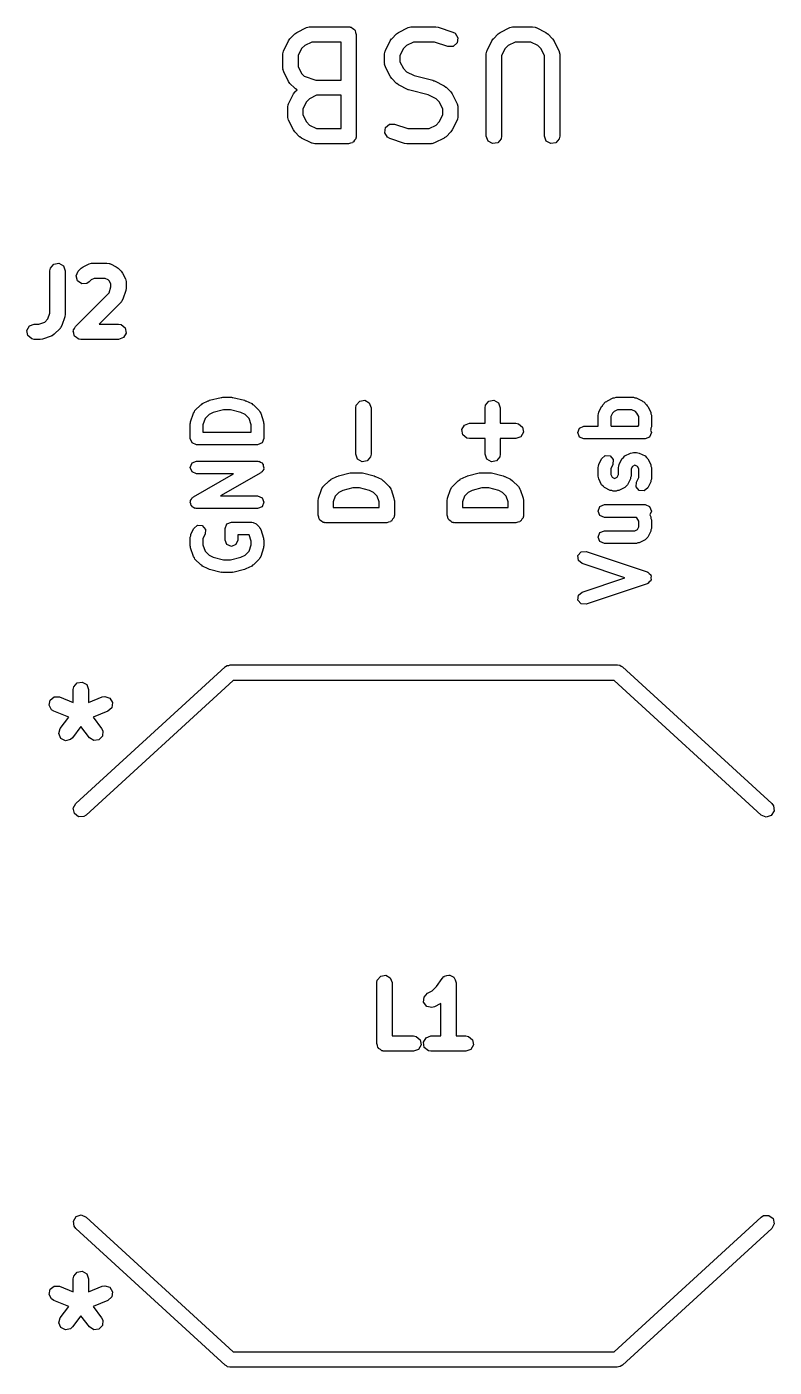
# Model space of a CAD drawing. Extents: x 83.3 to 116.7, y -116.6 to -83.3.
# Drawn here: x 96.1 to 103.45, y -96.45 to -83.27 of the extents above; entities that cross this region are included whole.
import ezdxf

# ---------------------------------------------------------------- set-up
doc = ezdxf.new("R2010")
doc.units = 0
doc.layers.add('BLACK', color=7, linetype='CONTINUOUS')

msp = doc.modelspace()

# ---------------------------------------------------------------- linework, layer by layer
at = {"layer": 'BLACK', "linetype": 'CONTINUOUS'}
for p, q in [((98.7522, -83.3282), (98.8474, -83.2805)), ((98.8474, -83.2805), (98.8724, -83.2731)), ((98.8724, -83.2731), (98.8767, -83.2742)), ((98.8767, -83.2742), (98.881, -83.2726)), ((98.881, -83.2726), (99.2619, -83.2726)), ((99.2619, -83.2726), (99.2716, -83.2743)), ((99.2716, -83.2743), (99.2749, -83.2738)), ((99.2749, -83.2738), (99.2778, -83.2754)), ((99.2778, -83.2754), (99.2876, -83.2771)), ((99.2876, -83.2771), (99.3025, -83.2897)), ((99.3025, -83.2897), (99.3194, -83.2994)), ((99.3194, -83.2994), (99.3217, -83.3058)), ((99.7522, -83.3282), (99.8474, -83.2805)), ((99.8474, -83.2805), (99.8724, -83.2731)), ((99.8724, -83.2731), (99.8767, -83.2742)), ((99.8767, -83.2742), (99.881, -83.2726)), ((99.881, -83.2726), (100.119, -83.2726)), ((100.119, -83.2726), (100.141, -83.2765)), ((100.141, -83.2765), (100.143, -83.2765)), ((100.143, -83.2765), (100.286, -83.3241)), ((100.752, -83.3282), (100.847, -83.2805)), ((100.847, -83.2805), (100.872, -83.2731)), ((100.872, -83.2731), (100.877, -83.2742)), ((100.877, -83.2742), (100.881, -83.2726)), ((100.881, -83.2726), (101.071, -83.2726)), ((101.071, -83.2726), (101.097, -83.2771)), ((101.097, -83.2771), (101.101, -83.28)), ((101.101, -83.28), (101.105, -83.2805)), ((101.105, -83.2805), (101.2, -83.3282)), ((98.6234, -83.5046), (98.671, -83.4093)), ((98.671, -83.4093), (98.6844, -83.3913)), ((98.6844, -83.3913), (98.6851, -83.3898)), ((98.6851, -83.3898), (98.7327, -83.3422)), ((98.7327, -83.3422), (98.751, -83.3293)), ((98.751, -83.3293), (98.7522, -83.3282)), ((98.8987, -83.4226), (98.8301, -83.4569)), ((99.1869, -83.4226), (98.8987, -83.4226)), ((99.1869, -83.7964), (99.1869, -83.4226)), ((99.3217, -83.3058), (99.3269, -83.3101)), ((99.3269, -83.3101), (99.3302, -83.3293)), ((99.3302, -83.3293), (99.3369, -83.3476)), ((99.3369, -83.3476), (99.3369, -84.3476)), ((99.6234, -83.5046), (99.671, -83.4093)), ((99.671, -83.4093), (99.6844, -83.3913)), ((99.6844, -83.3913), (99.6851, -83.3898)), ((99.6851, -83.3898), (99.7327, -83.3422)), ((99.7327, -83.3422), (99.751, -83.3293)), ((99.751, -83.3293), (99.7522, -83.3282)), ((99.8987, -83.4226), (99.8301, -83.4569)), ((100.107, -83.4226), (99.8987, -83.4226)), ((100.238, -83.4664), (100.107, -83.4226)), ((100.286, -83.3241), (100.309, -83.3365)), ((100.328, -83.4309), (100.289, -83.465)), ((100.309, -83.3365), (100.335, -83.3802)), ((100.335, -83.3802), (100.328, -83.4309)), ((100.623, -83.5046), (100.671, -83.4093)), ((100.671, -83.4093), (100.684, -83.3913)), ((100.684, -83.3913), (100.685, -83.3898)), ((100.685, -83.3898), (100.733, -83.3422)), ((100.733, -83.3422), (100.751, -83.3293)), ((100.751, -83.3293), (100.752, -83.3282)), ((100.899, -83.4226), (100.83, -83.4569)), ((101.054, -83.4226), (100.899, -83.4226)), ((101.122, -83.4569), (101.054, -83.4226)), ((101.2, -83.3282), (101.218, -83.3415)), ((101.218, -83.3415), (101.22, -83.3422)), ((101.22, -83.3422), (101.267, -83.3898)), ((101.267, -83.3898), (101.28, -83.4082)), ((101.28, -83.4082), (101.281, -83.4093)), ((101.281, -83.4093), (101.329, -83.5046)), ((98.6155, -83.5381), (98.62, -83.5124)), ((98.6155, -83.681), (98.6155, -83.5381)), ((98.62, -83.5124), (98.6229, -83.509)), ((98.6229, -83.509), (98.6234, -83.5046)), ((98.7997, -83.4873), (98.7655, -83.5558)), ((98.7655, -83.5558), (98.7655, -83.6632)), ((98.8301, -83.4569), (98.7997, -83.4873)), ((99.6155, -83.5381), (99.62, -83.5124)), ((99.6155, -83.6333), (99.6155, -83.5381)), ((99.62, -83.5124), (99.6229, -83.509)), ((99.6229, -83.509), (99.6234, -83.5046)), ((99.7997, -83.4873), (99.7655, -83.5558)), ((99.7655, -83.5558), (99.7655, -83.6156)), ((99.8301, -83.4569), (99.7997, -83.4873)), ((100.289, -83.465), (100.238, -83.4664)), ((100.615, -83.5381), (100.62, -83.5124)), ((100.615, -84.3476), (100.615, -83.5381)), ((100.62, -83.5124), (100.623, -83.509)), ((100.623, -83.509), (100.623, -83.5046)), ((100.8, -83.4873), (100.765, -83.5558)), ((100.765, -83.5558), (100.765, -84.3476)), ((100.83, -83.4569), (100.8, -83.4873)), ((101.153, -83.4873), (101.122, -83.4569)), ((101.187, -83.5558), (101.153, -83.4873)), ((101.187, -84.3476), (101.187, -83.5558)), ((101.329, -83.5046), (101.336, -83.5295)), ((101.336, -83.5295), (101.335, -83.5339)), ((101.335, -83.5339), (101.337, -83.5381)), ((101.337, -83.5381), (101.337, -84.3476)), ((98.617, -83.6852), (98.6155, -83.681)), ((98.616, -83.6895), (98.617, -83.6852)), ((98.6234, -83.7145), (98.616, -83.6895)), ((98.7655, -83.6632), (98.7997, -83.7318)), ((99.617, -83.6375), (99.6155, -83.6333)), ((99.616, -83.6419), (99.617, -83.6375)), ((99.6234, -83.6669), (99.616, -83.6419)), ((99.671, -83.7621), (99.6234, -83.6669)), ((99.7655, -83.6156), (99.7997, -83.6841)), ((99.7997, -83.6841), (99.8301, -83.7146)), ((98.671, -83.8097), (98.6234, -83.7145)), ((98.6722, -83.8109), (98.671, -83.8097)), ((98.6851, -83.8292), (98.6722, -83.8109)), ((98.7997, -83.7318), (98.8262, -83.7583)), ((98.8262, -83.7583), (98.9407, -83.7964)), ((98.9407, -83.7964), (99.1869, -83.7964)), ((99.6722, -83.7632), (99.671, -83.7621)), ((99.6851, -83.7816), (99.6722, -83.7632)), ((99.7327, -83.8292), (99.6851, -83.7816)), ((99.8301, -83.7146), (99.9071, -83.753)), ((99.9071, -83.753), (100.09, -83.7987)), ((100.09, -83.7987), (100.101, -83.8039)), ((100.101, -83.8039), (100.105, -83.8043)), ((100.105, -83.8043), (100.2, -83.852)), ((98.671, -84.0284), (98.7186, -83.9331)), ((98.7327, -83.8768), (98.6851, -83.8292)), ((98.7186, -83.9331), (98.732, -83.9151)), ((98.732, -83.9151), (98.7327, -83.9136)), ((98.7367, -83.8787), (98.7327, -83.8768)), ((98.7327, -83.9136), (98.7551, -83.8912)), ((98.7391, -83.8826), (98.7367, -83.8787)), ((98.7551, -83.8912), (98.7391, -83.8826)), ((98.9463, -83.9464), (98.8778, -83.9807)), ((99.1869, -83.9464), (98.9463, -83.9464)), ((99.1869, -84.2726), (99.1869, -83.9464)), ((99.7342, -83.8299), (99.7327, -83.8292)), ((99.7522, -83.8433), (99.7342, -83.8299)), ((99.8474, -83.8909), (99.7522, -83.8433)), ((99.8509, -83.8913), (99.8474, -83.8909)), ((99.8628, -83.8966), (99.8509, -83.8913)), ((100.045, -83.9422), (99.8628, -83.8966)), ((100.122, -83.9807), (100.045, -83.9422)), ((100.2, -83.852), (100.218, -83.8653)), ((100.218, -83.8653), (100.22, -83.866)), ((100.22, -83.866), (100.267, -83.9136)), ((100.267, -83.9136), (100.28, -83.932)), ((100.28, -83.932), (100.281, -83.9331)), ((100.281, -83.9331), (100.329, -84.0284)), ((98.6631, -84.0619), (98.6676, -84.0363)), ((98.6631, -84.1571), (98.6631, -84.0619)), ((98.6676, -84.0363), (98.6705, -84.0328)), ((98.6705, -84.0328), (98.671, -84.0284)), ((98.8474, -84.0111), (98.8131, -84.0796)), ((98.8131, -84.0796), (98.8131, -84.1394)), ((98.8778, -83.9807), (98.8474, -84.0111)), ((100.153, -84.0111), (100.122, -83.9807)), ((100.187, -84.0796), (100.153, -84.0111)), ((100.187, -84.1394), (100.187, -84.0796)), ((100.329, -84.0284), (100.336, -84.0533)), ((100.336, -84.0533), (100.335, -84.0577)), ((100.335, -84.0577), (100.337, -84.0619)), ((100.337, -84.0619), (100.337, -84.1571)), ((98.6646, -84.1614), (98.6631, -84.1571)), ((98.6636, -84.1657), (98.6646, -84.1614)), ((98.671, -84.1907), (98.6636, -84.1657)), ((98.7186, -84.2859), (98.671, -84.1907)), ((98.8131, -84.1394), (98.8474, -84.208)), ((98.8474, -84.208), (98.8778, -84.2384)), ((100.122, -84.2384), (100.153, -84.208)), ((100.153, -84.208), (100.187, -84.1394)), ((100.329, -84.1907), (100.281, -84.2859)), ((100.332, -84.1828), (100.329, -84.1862)), ((100.329, -84.1862), (100.329, -84.1907)), ((100.337, -84.1571), (100.332, -84.1828)), ((98.7198, -84.287), (98.7186, -84.2859)), ((98.7327, -84.3054), (98.7198, -84.287)), ((98.7803, -84.353), (98.7327, -84.3054)), ((98.7818, -84.3537), (98.7803, -84.353)), ((98.7998, -84.3671), (98.7818, -84.3537)), ((98.8778, -84.2384), (98.9463, -84.2726)), ((98.9463, -84.2726), (99.1869, -84.2726)), ((99.3369, -84.3476), (99.3352, -84.3574)), ((99.617, -84.315), (99.6245, -84.2643)), ((99.6439, -84.3587), (99.617, -84.315)), ((99.6245, -84.2643), (99.6629, -84.2302)), ((99.6629, -84.2302), (99.7142, -84.2288)), ((99.7142, -84.2288), (99.8455, -84.2726)), ((99.8455, -84.2726), (100.054, -84.2726)), ((100.054, -84.2726), (100.122, -84.2384)), ((100.22, -84.353), (100.201, -84.3659)), ((100.267, -84.3054), (100.22, -84.353)), ((100.268, -84.3039), (100.267, -84.3054)), ((100.281, -84.2859), (100.268, -84.3039)), ((100.633, -84.3958), (100.615, -84.3476)), ((100.765, -84.3476), (100.761, -84.3733)), ((101.204, -84.3958), (101.187, -84.3476)), ((101.337, -84.3476), (101.332, -84.3733)), ((98.895, -84.4147), (98.7998, -84.3671)), ((98.8995, -84.4152), (98.895, -84.4147)), ((98.9029, -84.4181), (98.8995, -84.4152)), ((98.9286, -84.4226), (98.9029, -84.4181)), ((99.2619, -84.4226), (98.9286, -84.4226)), ((99.2802, -84.416), (99.2619, -84.4226)), ((99.2994, -84.4126), (99.2802, -84.416)), ((99.3038, -84.4074), (99.2994, -84.4126)), ((99.3101, -84.4051), (99.3038, -84.4074)), ((99.3199, -84.3882), (99.3101, -84.4051)), ((99.3324, -84.3733), (99.3199, -84.3882)), ((99.3341, -84.3635), (99.3324, -84.3733)), ((99.3358, -84.3606), (99.3341, -84.3635)), ((99.3352, -84.3574), (99.3358, -84.3606)), ((99.6668, -84.3712), (99.6439, -84.3587)), ((99.8096, -84.4188), (99.6668, -84.3712)), ((99.8113, -84.4187), (99.8096, -84.4188)), ((99.8333, -84.4226), (99.8113, -84.4187)), ((100.071, -84.4226), (99.8333, -84.4226)), ((100.076, -84.4211), (100.071, -84.4226)), ((100.08, -84.4221), (100.076, -84.4211)), ((100.105, -84.4147), (100.08, -84.4221)), ((100.2, -84.3671), (100.105, -84.4147)), ((100.201, -84.3659), (100.2, -84.3671)), ((100.677, -84.4215), (100.633, -84.3958)), ((100.728, -84.4126), (100.677, -84.4215)), ((100.761, -84.3733), (100.728, -84.4126)), ((101.249, -84.4215), (101.204, -84.3958)), ((101.299, -84.4126), (101.249, -84.4215)), ((101.332, -84.3733), (101.299, -84.4126)), ((96.325, -85.6714), (96.3295, -85.6458)), ((96.325, -86.0878), (96.325, -85.6714)), ((96.3295, -85.6458), (96.3625, -85.6065)), ((96.3625, -85.6065), (96.413, -85.5976)), ((96.413, -85.5976), (96.4575, -85.6232)), ((96.4575, -85.6232), (96.475, -85.6714)), ((96.475, -85.6714), (96.475, -86.1)), ((96.6041, -85.6755), (96.6327, -85.647)), ((96.6327, -85.647), (96.651, -85.6341)), ((96.651, -85.6341), (96.6522, -85.6329)), ((96.6522, -85.6329), (96.7093, -85.6043)), ((96.7093, -85.6043), (96.7343, -85.5969)), ((96.7343, -85.5969), (96.7386, -85.598)), ((96.7386, -85.598), (96.7429, -85.5964)), ((96.7429, -85.5964), (96.8857, -85.5964)), ((96.8857, -85.5964), (96.9114, -85.601)), ((96.9114, -85.601), (96.9148, -85.6038)), ((96.9148, -85.6038), (96.9193, -85.6043)), ((96.9193, -85.6043), (96.9764, -85.6329)), ((96.9764, -85.6329), (96.9944, -85.6463)), ((96.9944, -85.6463), (96.9959, -85.647)), ((96.9959, -85.647), (97.0245, -85.6755)), ((96.5824, -85.722), (96.6041, -85.6755)), ((96.5957, -85.7716), (96.5824, -85.722)), ((96.6377, -85.801), (96.5957, -85.7716)), ((96.6888, -85.7965), (96.6377, -85.801)), ((96.7102, -85.7816), (96.6888, -85.7965)), ((96.7301, -85.7616), (96.7102, -85.7816)), ((96.7606, -85.7464), (96.7301, -85.7616)), ((96.868, -85.7464), (96.7606, -85.7464)), ((96.8984, -85.7616), (96.868, -85.7464)), ((96.9098, -85.773), (96.8984, -85.7616)), ((96.925, -85.8034), (96.9098, -85.773)), ((96.925, -85.8307), (96.925, -85.8034)), ((97.0245, -85.6755), (97.0373, -85.6939)), ((97.0373, -85.6939), (97.0385, -85.695)), ((97.0385, -85.695), (97.0671, -85.7522)), ((97.0671, -85.7522), (97.0745, -85.7771)), ((97.0745, -85.7771), (97.0735, -85.7815)), ((97.0735, -85.7815), (97.075, -85.7857)), ((97.075, -85.7857), (97.075, -85.8429)), ((96.5755, -86.2184), (96.9059, -85.8881)), ((96.9059, -85.8881), (96.925, -85.8307)), ((97.0712, -85.8666), (97.0426, -85.9523)), ((97.075, -85.8429), (97.0711, -85.8649)), ((97.0711, -85.8649), (97.0712, -85.8666)), ((97.0245, -85.9816), (96.8096, -86.1964)), ((97.0264, -85.9775), (97.0245, -85.9816)), ((97.0302, -85.9752), (97.0264, -85.9775)), ((97.0426, -85.9523), (97.0302, -85.9752)), ((96.1232, -86.214), (96.1714, -86.1964)), ((96.1714, -86.1964), (96.2164, -86.1964)), ((96.2164, -86.1964), (96.2738, -86.1773)), ((96.2738, -86.1773), (96.3059, -86.1452)), ((96.3059, -86.1452), (96.325, -86.0878)), ((96.4712, -86.1237), (96.4426, -86.2094)), ((96.475, -86.1), (96.4711, -86.1221)), ((96.4711, -86.1221), (96.4712, -86.1237)), ((96.8096, -86.1964), (97, -86.1964)), ((97, -86.1964), (97.0257, -86.201)), ((97.0257, -86.201), (97.065, -86.2339)), ((96.0976, -86.2584), (96.1232, -86.214)), ((96.1065, -86.3089), (96.0976, -86.2584)), ((96.1458, -86.3419), (96.1065, -86.3089)), ((96.338, -86.314), (96.2523, -86.3426)), ((96.3415, -86.3112), (96.338, -86.314)), ((96.346, -86.3108), (96.3415, -86.3112)), ((96.3673, -86.2959), (96.346, -86.3108)), ((96.4245, -86.2387), (96.3673, -86.2959)), ((96.4264, -86.2347), (96.4245, -86.2387)), ((96.4302, -86.2323), (96.4264, -86.2347)), ((96.4426, -86.2094), (96.4302, -86.2323)), ((96.5539, -86.2649), (96.5553, -86.2618)), ((96.5597, -86.2867), (96.5539, -86.2649)), ((96.5547, -86.2584), (96.566, -86.2388)), ((96.5553, -86.2618), (96.5547, -86.2584)), ((96.5636, -86.3089), (96.5597, -86.2867)), ((96.5662, -86.3111), (96.5636, -86.3089)), ((96.566, -86.2388), (96.5755, -86.2184)), ((96.5671, -86.3144), (96.5662, -86.3111)), ((96.5856, -86.3274), (96.5671, -86.3144)), ((96.6029, -86.3419), (96.5856, -86.3274)), ((97.0482, -86.3289), (97, -86.3464)), ((97.0739, -86.2845), (97.0482, -86.3289)), ((97.065, -86.2339), (97.0739, -86.2845)), ((96.1714, -86.3464), (96.1458, -86.3419)), ((96.2286, -86.3464), (96.1714, -86.3464)), ((96.2301, -86.3459), (96.2286, -86.3464)), ((96.2523, -86.3426), (96.2301, -86.3459)), ((96.6075, -86.3427), (96.6029, -86.3419)), ((96.6092, -86.3439), (96.6075, -86.3427)), ((96.6124, -86.3436), (96.6092, -86.3439)), ((96.6286, -86.3464), (96.6124, -86.3436)), ((97, -86.3464), (96.6286, -86.3464)), ((97.7508, -87.0469), (97.8079, -86.9897)), ((97.8079, -86.9897), (97.8175, -86.9858)), ((97.8175, -86.9858), (97.8242, -86.978)), ((97.8242, -86.978), (97.8813, -86.9495)), ((97.8813, -86.9495), (97.8884, -86.949)), ((97.8884, -86.949), (97.8941, -86.9447)), ((97.8941, -86.9447), (98.0084, -86.9162)), ((98.0084, -86.9162), (98.0162, -86.9173)), ((98.0162, -86.9173), (98.0236, -86.9143)), ((98.0236, -86.9143), (98.1093, -86.9143)), ((98.1093, -86.9143), (98.1166, -86.9173)), ((98.1166, -86.9173), (98.1244, -86.9162)), ((98.1244, -86.9162), (98.2387, -86.9447)), ((98.2387, -86.9447), (98.2444, -86.949)), ((98.2444, -86.949), (98.2515, -86.9495)), ((98.2515, -86.9495), (98.3087, -86.978)), ((98.3087, -86.978), (98.3154, -86.9858)), ((98.3154, -86.9858), (98.3249, -86.9897)), ((98.3249, -86.9897), (98.3821, -87.0469)), ((99.3374, -86.9922), (99.3704, -86.9529)), ((99.3704, -86.9529), (99.4209, -86.944)), ((99.4209, -86.944), (99.4653, -86.9696)), ((99.4653, -86.9696), (99.4829, -87.0179)), ((100.607, -86.9922), (100.64, -86.9529)), ((100.64, -86.9529), (100.691, -86.944)), ((100.691, -86.944), (100.735, -86.9696)), ((100.735, -86.9696), (100.753, -87.0179)), ((101.757, -86.9992), (101.761, -86.9897)), ((101.761, -86.9897), (101.789, -86.9612)), ((101.789, -86.9612), (101.799, -86.9572)), ((101.799, -86.9572), (101.806, -86.9495)), ((101.806, -86.9495), (101.863, -86.9209)), ((101.863, -86.9209), (101.877, -86.9199)), ((101.877, -86.9199), (101.891, -86.9143)), ((101.891, -86.9143), (102.062, -86.9143)), ((102.062, -86.9143), (102.076, -86.9199)), ((102.076, -86.9199), (102.09, -86.9209)), ((102.09, -86.9209), (102.147, -86.9495)), ((102.147, -86.9495), (102.154, -86.9572)), ((102.154, -86.9572), (102.163, -86.9612)), ((102.163, -86.9612), (102.192, -86.9897)), ((102.192, -86.9897), (102.196, -86.9992)), ((97.7071, -87.157), (97.7357, -87.0713)), ((97.7357, -87.0713), (97.7452, -87.0603)), ((97.7452, -87.0603), (97.7508, -87.0469)), ((97.8892, -87.0853), (97.8496, -87.1248)), ((97.9311, -87.0643), (97.8892, -87.0853)), ((98.0313, -87.0393), (97.9311, -87.0643)), ((98.1016, -87.0393), (98.0313, -87.0393)), ((98.2018, -87.0643), (98.1016, -87.0393)), ((98.2437, -87.0853), (98.2018, -87.0643)), ((98.2832, -87.1248), (98.2437, -87.0853)), ((98.3821, -87.0469), (98.3876, -87.0603)), ((98.3876, -87.0603), (98.3971, -87.0713)), ((98.3971, -87.0713), (98.4257, -87.157)), ((99.3329, -87.0179), (99.3374, -86.9922)), ((99.3329, -87.475), (99.3329, -87.0179)), ((99.4829, -87.0179), (99.4829, -87.475)), ((100.603, -87.0179), (100.607, -86.9922)), ((100.603, -87.1714), (100.603, -87.0179)), ((100.753, -87.0179), (100.753, -87.1714)), ((101.714, -87.0911), (101.719, -87.0776)), ((101.714, -87.2), (101.714, -87.0911)), ((101.719, -87.0776), (101.721, -87.0631)), ((101.721, -87.0631), (101.749, -87.006)), ((101.749, -87.006), (101.757, -86.9992)), ((101.856, -87.071), (101.839, -87.1058)), ((101.839, -87.1058), (101.839, -87.1906)), ((101.871, -87.0567), (101.856, -87.071)), ((101.905, -87.0393), (101.871, -87.0567)), ((102.047, -87.0393), (101.905, -87.0393)), ((102.082, -87.0567), (102.047, -87.0393)), ((102.096, -87.071), (102.082, -87.0567)), ((102.114, -87.1058), (102.096, -87.071)), ((102.114, -87.1906), (102.114, -87.1058)), ((102.196, -86.9992), (102.204, -87.006)), ((102.204, -87.006), (102.232, -87.0631)), ((102.232, -87.0631), (102.233, -87.0776)), ((102.233, -87.0776), (102.239, -87.0911)), ((102.239, -87.0911), (102.239, -87.2054)), ((97.7039, -87.1768), (97.7079, -87.1673)), ((97.7039, -87.3196), (97.7039, -87.1768)), ((97.7079, -87.1673), (97.7071, -87.157)), ((97.8496, -87.1248), (97.8289, -87.1869)), ((97.8289, -87.1869), (97.8289, -87.2571)), ((98.3039, -87.1869), (98.2832, -87.1248)), ((98.3039, -87.2571), (98.3039, -87.1869)), ((98.4257, -87.157), (98.425, -87.1673)), ((98.425, -87.1673), (98.4289, -87.1768)), ((98.4289, -87.1768), (98.4289, -87.3196)), ((100.375, -87.2334), (100.401, -87.189)), ((100.384, -87.2839), (100.375, -87.2334)), ((100.401, -87.189), (100.449, -87.1714)), ((100.449, -87.1714), (100.603, -87.1714)), ((100.753, -87.1714), (100.906, -87.1714)), ((100.906, -87.1714), (100.932, -87.176)), ((100.932, -87.176), (100.971, -87.2089)), ((100.971, -87.2089), (100.98, -87.2595)), ((101.514, -87.2625), (101.532, -87.2183)), ((101.532, -87.2183), (101.576, -87.2)), ((101.576, -87.2), (101.714, -87.2)), ((101.839, -87.1906), (101.844, -87.2)), ((101.844, -87.2), (102.109, -87.2)), ((102.109, -87.2), (102.114, -87.1906)), ((102.232, -87.2333), (102.229, -87.2393)), ((102.229, -87.2393), (102.239, -87.2625)), ((102.233, -87.2188), (102.232, -87.2333)), ((102.239, -87.2054), (102.233, -87.2188)), ((97.7222, -87.3638), (97.7039, -87.3196)), ((97.7664, -87.3821), (97.7222, -87.3638)), ((98.3664, -87.3821), (97.7664, -87.3821)), ((97.8289, -87.2571), (98.3039, -87.2571)), ((98.4106, -87.3638), (98.3664, -87.3821)), ((98.4289, -87.3196), (98.4106, -87.3638)), ((100.424, -87.3169), (100.384, -87.2839)), ((100.449, -87.3214), (100.424, -87.3169)), ((100.603, -87.3214), (100.449, -87.3214)), ((100.603, -87.475), (100.603, -87.3214)), ((100.906, -87.3214), (100.753, -87.3214)), ((100.753, -87.3214), (100.753, -87.475)), ((100.955, -87.3039), (100.906, -87.3214)), ((100.98, -87.2595), (100.955, -87.3039)), ((101.532, -87.3067), (101.514, -87.2625)), ((101.576, -87.325), (101.532, -87.3067)), ((102.176, -87.325), (101.576, -87.325)), ((102.221, -87.3067), (102.176, -87.325)), ((102.239, -87.2625), (102.221, -87.3067)), ((99.3504, -87.5232), (99.3329, -87.475)), ((99.4783, -87.5007), (99.4454, -87.54)), ((99.4829, -87.475), (99.4783, -87.5007)), ((100.62, -87.5232), (100.603, -87.475)), ((100.748, -87.5007), (100.715, -87.54)), ((100.753, -87.475), (100.748, -87.5007)), ((101.749, -87.5203), (101.785, -87.4889)), ((101.785, -87.4889), (101.833, -87.4923)), ((101.833, -87.4923), (101.864, -87.5284)), ((101.949, -87.5203), (101.964, -87.5073)), ((101.964, -87.5073), (101.977, -87.4923)), ((101.977, -87.4923), (102.034, -87.4637)), ((102.034, -87.4637), (102.049, -87.4627)), ((102.049, -87.4627), (102.062, -87.4571)), ((102.062, -87.4571), (102.091, -87.4571)), ((102.091, -87.4571), (102.104, -87.4627)), ((102.104, -87.4627), (102.119, -87.4637)), ((102.119, -87.4637), (102.176, -87.4923)), ((102.176, -87.4923), (102.189, -87.5073)), ((102.189, -87.5073), (102.204, -87.5203)), ((97.7039, -87.6054), (97.7222, -87.5612)), ((97.7222, -87.6496), (97.7039, -87.6054)), ((97.7222, -87.5612), (97.7664, -87.5429)), ((97.7664, -87.6679), (97.7222, -87.6496)), ((97.7664, -87.5429), (98.3664, -87.5429)), ((98.3664, -87.5429), (98.3744, -87.5461)), ((98.3744, -87.5461), (98.3829, -87.5451)), ((98.3829, -87.5451), (98.3957, -87.555)), ((98.3957, -87.555), (98.4106, -87.5612)), ((98.4106, -87.6496), (98.4027, -87.6528)), ((98.4106, -87.5612), (98.4139, -87.5691)), ((98.4168, -87.6346), (98.4106, -87.6496)), ((98.4139, -87.5691), (98.4207, -87.5743)), ((98.4267, -87.6218), (98.4168, -87.6346)), ((98.4207, -87.5743), (98.4227, -87.5904)), ((98.4227, -87.5904), (98.4289, -87.6054)), ((98.4289, -87.6054), (98.4256, -87.6133)), ((98.4256, -87.6133), (98.4267, -87.6218)), ((99.3948, -87.5489), (99.3504, -87.5232)), ((99.4454, -87.54), (99.3948, -87.5489)), ((100.665, -87.5489), (100.62, -87.5232)), ((100.715, -87.54), (100.665, -87.5489)), ((101.714, -87.6054), (101.719, -87.5919)), ((101.714, -87.6911), (101.714, -87.6054)), ((101.719, -87.5919), (101.721, -87.5774)), ((101.721, -87.5774), (101.749, -87.5203)), ((101.861, -87.5762), (101.839, -87.6201)), ((101.839, -87.6201), (101.839, -87.6763)), ((101.864, -87.5284), (101.861, -87.5762)), ((101.914, -87.6054), (101.919, -87.5919)), ((101.914, -87.6763), (101.914, -87.6054)), ((101.919, -87.5919), (101.921, -87.5774)), ((101.921, -87.5774), (101.949, -87.5203)), ((102.052, -87.5948), (102.039, -87.6201)), ((102.039, -87.6201), (102.039, -87.6911)), ((102.076, -87.5824), (102.052, -87.5948)), ((102.101, -87.5948), (102.076, -87.5824)), ((102.114, -87.6201), (102.101, -87.5948)), ((102.114, -87.7049), (102.114, -87.6201)), ((102.204, -87.5203), (102.232, -87.5774)), ((102.232, -87.5774), (102.233, -87.5919)), ((102.233, -87.5919), (102.239, -87.6054)), ((102.239, -87.6054), (102.239, -87.7196)), ((97.7354, -87.8939), (98.1311, -87.6679)), ((98.1311, -87.6679), (97.7664, -87.6679)), ((98.3974, -87.6596), (98.0018, -87.8857)), ((98.4027, -87.6528), (98.3974, -87.6596)), ((99.012, -87.7934), (99.0691, -87.7363)), ((99.0691, -87.7363), (99.0875, -87.7234)), ((99.0875, -87.7234), (99.0886, -87.7222)), ((99.0886, -87.7222), (99.1457, -87.6936)), ((99.1457, -87.6936), (99.1582, -87.6899)), ((99.1582, -87.6899), (99.1611, -87.688)), ((99.1611, -87.688), (99.2754, -87.6594)), ((99.2754, -87.6594), (99.2903, -87.6583)), ((99.2903, -87.6583), (99.2936, -87.6571)), ((99.2936, -87.6571), (99.3793, -87.6571)), ((99.3793, -87.6571), (99.394, -87.6597)), ((99.394, -87.6597), (99.3975, -87.6594)), ((99.3975, -87.6594), (99.5118, -87.688)), ((99.5118, -87.688), (99.5236, -87.6932)), ((99.5236, -87.6932), (99.5271, -87.6936)), ((99.5271, -87.6936), (99.5843, -87.7222)), ((99.5843, -87.7222), (99.6023, -87.7356)), ((99.6023, -87.7356), (99.6037, -87.7363)), ((99.6037, -87.7363), (99.6609, -87.7934)), ((100.282, -87.7934), (100.339, -87.7363)), ((100.339, -87.7363), (100.357, -87.7234)), ((100.357, -87.7234), (100.359, -87.7222)), ((100.359, -87.7222), (100.416, -87.6936)), ((100.416, -87.6936), (100.428, -87.6899)), ((100.428, -87.6899), (100.431, -87.688)), ((100.431, -87.688), (100.545, -87.6594)), ((100.545, -87.6594), (100.56, -87.6583)), ((100.56, -87.6583), (100.564, -87.6571)), ((100.564, -87.6571), (100.649, -87.6571)), ((100.649, -87.6571), (100.664, -87.6597)), ((100.664, -87.6597), (100.667, -87.6594)), ((100.667, -87.6594), (100.782, -87.688)), ((100.782, -87.688), (100.794, -87.6932)), ((100.794, -87.6932), (100.797, -87.6936)), ((100.797, -87.6936), (100.854, -87.7222)), ((100.854, -87.7222), (100.872, -87.7356)), ((100.872, -87.7356), (100.874, -87.7363)), ((100.874, -87.7363), (100.931, -87.7934)), ((101.719, -87.7045), (101.714, -87.6911)), ((101.721, -87.719), (101.719, -87.7045)), ((101.749, -87.7762), (101.721, -87.719)), ((101.764, -87.7891), (101.749, -87.7762)), ((101.839, -87.6763), (101.852, -87.7016)), ((101.852, -87.7016), (101.876, -87.7141)), ((101.876, -87.7141), (101.901, -87.7016)), ((101.901, -87.7016), (101.914, -87.6763)), ((102.004, -87.7762), (101.989, -87.7891)), ((102.032, -87.719), (102.004, -87.7762)), ((102.033, -87.7045), (102.032, -87.719)), ((102.039, -87.6911), (102.033, -87.7045)), ((102.089, -87.7965), (102.092, -87.7488)), ((102.092, -87.7488), (102.114, -87.7049)), ((102.232, -87.7476), (102.204, -87.8047)), ((102.233, -87.7331), (102.232, -87.7476)), ((102.239, -87.7196), (102.233, -87.7331)), ((97.716, -87.919), (97.7222, -87.904)), ((97.7222, -87.904), (97.7302, -87.9007)), ((97.7302, -87.9007), (97.7354, -87.8939)), ((98.0018, -87.8857), (98.3664, -87.8857)), ((98.3664, -87.8857), (98.4106, -87.904)), ((98.4106, -87.904), (98.4289, -87.9482)), ((98.9614, -87.9321), (98.9653, -87.9101)), ((98.9653, -87.9084), (98.9938, -87.8227)), ((98.9653, -87.9101), (98.9653, -87.9084)), ((98.9938, -87.8227), (99.0063, -87.7998)), ((99.0063, -87.7998), (99.0101, -87.7975)), ((99.0101, -87.7975), (99.012, -87.7934)), ((99.1306, -87.8869), (99.1114, -87.9443)), ((99.1666, -87.8509), (99.1306, -87.8869)), ((99.2055, -87.8315), (99.1666, -87.8509)), ((99.3028, -87.8071), (99.2055, -87.8315)), ((99.3701, -87.8071), (99.3028, -87.8071)), ((99.4674, -87.8315), (99.3701, -87.8071)), ((99.5063, -87.8509), (99.4674, -87.8315)), ((99.5423, -87.8869), (99.5063, -87.8509)), ((99.5614, -87.9443), (99.5423, -87.8869)), ((99.6609, -87.7934), (99.6758, -87.8147)), ((99.6758, -87.8147), (99.6762, -87.8192)), ((99.6762, -87.8192), (99.679, -87.8227)), ((99.679, -87.8227), (99.7076, -87.9084)), ((99.7076, -87.9084), (99.7109, -87.9306)), ((100.231, -87.9321), (100.235, -87.9101)), ((100.235, -87.9084), (100.264, -87.8227)), ((100.235, -87.9101), (100.235, -87.9084)), ((100.264, -87.8227), (100.276, -87.7998)), ((100.276, -87.7998), (100.28, -87.7975)), ((100.28, -87.7975), (100.282, -87.7934)), ((100.401, -87.8869), (100.381, -87.9443)), ((100.437, -87.8509), (100.401, -87.8869)), ((100.475, -87.8315), (100.437, -87.8509)), ((100.573, -87.8071), (100.475, -87.8315)), ((100.64, -87.8071), (100.573, -87.8071)), ((100.737, -87.8315), (100.64, -87.8071)), ((100.776, -87.8509), (100.737, -87.8315)), ((100.812, -87.8869), (100.776, -87.8509)), ((100.831, -87.9443), (100.812, -87.8869)), ((100.931, -87.7934), (100.946, -87.8147)), ((100.946, -87.8147), (100.946, -87.8192)), ((100.946, -87.8192), (100.949, -87.8227)), ((100.949, -87.8227), (100.978, -87.9084)), ((100.978, -87.9084), (100.981, -87.9306)), ((101.777, -87.8041), (101.764, -87.7891)), ((101.834, -87.8327), (101.777, -87.8041)), ((101.849, -87.8337), (101.834, -87.8327)), ((101.862, -87.8393), (101.849, -87.8337)), ((101.891, -87.8393), (101.862, -87.8393)), ((101.904, -87.8337), (101.891, -87.8393)), ((101.919, -87.8327), (101.904, -87.8337)), ((101.976, -87.8041), (101.919, -87.8327)), ((101.989, -87.7891), (101.976, -87.8041)), ((102.12, -87.8327), (102.089, -87.7965)), ((102.168, -87.8361), (102.12, -87.8327)), ((102.204, -87.8047), (102.168, -87.8361)), ((97.7039, -87.9482), (97.7072, -87.9403)), ((97.7101, -87.9632), (97.7039, -87.9482)), ((97.7061, -87.9318), (97.716, -87.919)), ((97.7072, -87.9403), (97.7061, -87.9318)), ((97.7122, -87.9792), (97.7101, -87.9632)), ((97.7189, -87.9845), (97.7122, -87.9792)), ((97.7222, -87.9924), (97.7189, -87.9845)), ((97.7372, -87.9986), (97.7222, -87.9924)), ((97.75, -88.0085), (97.7372, -87.9986)), ((97.7585, -88.0074), (97.75, -88.0085)), ((97.7664, -88.0107), (97.7585, -88.0074)), ((98.3664, -88.0107), (97.7664, -88.0107)), ((98.4106, -87.9924), (98.3664, -88.0107)), ((98.4289, -87.9482), (98.4106, -87.9924)), ((98.9614, -88.075), (98.9614, -87.9321)), ((99.1114, -87.9443), (99.1114, -88)), ((99.1114, -88), (99.5614, -88)), ((99.5614, -88), (99.5614, -87.9443)), ((99.7109, -87.9306), (99.7114, -87.9321)), ((99.7114, -87.9321), (99.7114, -88.075)), ((100.231, -88.075), (100.231, -87.9321)), ((100.381, -87.9443), (100.381, -88)), ((100.381, -88), (100.831, -88)), ((100.831, -88), (100.831, -87.9443)), ((100.981, -87.9306), (100.981, -87.9321)), ((100.981, -87.9321), (100.981, -88.075)), ((101.714, -88.0339), (101.732, -87.9897)), ((101.732, -88.0781), (101.714, -88.0339)), ((101.732, -87.9897), (101.776, -87.9714)), ((101.776, -87.9714), (102.176, -87.9714)), ((102.176, -87.9714), (102.221, -87.9897)), ((102.221, -87.9897), (102.239, -88.0339)), ((102.239, -88.0339), (102.223, -88.0727)), ((97.7391, -88.206), (97.7752, -88.1746)), ((97.7752, -88.1746), (97.823, -88.178)), ((97.823, -88.178), (97.8543, -88.2142)), ((98.0468, -88.2054), (98.0651, -88.1612)), ((98.0651, -88.1612), (98.1093, -88.1429)), ((98.1093, -88.1429), (98.3093, -88.1429)), ((98.3093, -88.1429), (98.322, -88.1481)), ((98.322, -88.1481), (98.3535, -88.1612)), ((98.3535, -88.1612), (98.382, -88.1897)), ((98.9681, -88.0933), (98.9614, -88.075)), ((98.9715, -88.1125), (98.9681, -88.0933)), ((98.9767, -88.1168), (98.9715, -88.1125)), ((98.979, -88.1232), (98.9767, -88.1168)), ((98.9958, -88.133), (98.979, -88.1232)), ((99.0108, -88.1455), (98.9958, -88.133)), ((99.0205, -88.1472), (99.0108, -88.1455)), ((99.0234, -88.1489), (99.0205, -88.1472)), ((99.0267, -88.1483), (99.0234, -88.1489)), ((99.0364, -88.15), (99.0267, -88.1483)), ((99.6364, -88.15), (99.0364, -88.15)), ((99.6547, -88.1433), (99.6364, -88.15)), ((99.6739, -88.14), (99.6547, -88.1433)), ((99.6783, -88.1348), (99.6739, -88.14)), ((99.6846, -88.1325), (99.6783, -88.1348)), ((99.6944, -88.1156), (99.6846, -88.1325)), ((99.7069, -88.1007), (99.6944, -88.1156)), ((99.7086, -88.0909), (99.7069, -88.1007)), ((99.7103, -88.088), (99.7086, -88.0909)), ((99.7114, -88.075), (99.7097, -88.0847)), ((99.7097, -88.0847), (99.7103, -88.088)), ((100.238, -88.0933), (100.231, -88.075)), ((100.241, -88.1125), (100.238, -88.0933)), ((100.247, -88.1168), (100.241, -88.1125)), ((100.249, -88.1232), (100.247, -88.1168)), ((100.266, -88.133), (100.249, -88.1232)), ((100.281, -88.1455), (100.266, -88.133)), ((100.291, -88.1472), (100.281, -88.1455)), ((100.293, -88.1489), (100.291, -88.1472)), ((100.297, -88.1483), (100.293, -88.1489)), ((100.306, -88.15), (100.297, -88.1483)), ((100.906, -88.15), (100.306, -88.15)), ((100.925, -88.1433), (100.906, -88.15)), ((100.944, -88.14), (100.925, -88.1433)), ((100.948, -88.1348), (100.944, -88.14)), ((100.955, -88.1325), (100.948, -88.1348)), ((100.964, -88.1156), (100.955, -88.1325)), ((100.977, -88.1007), (100.964, -88.1156)), ((100.979, -88.0909), (100.977, -88.1007)), ((100.98, -88.088), (100.979, -88.0909)), ((100.981, -88.075), (100.98, -88.0847)), ((100.98, -88.0847), (100.98, -88.088)), ((101.776, -88.0964), (101.732, -88.0781)), ((102.093, -88.0964), (101.776, -88.0964)), ((102.096, -88.0995), (102.093, -88.0964)), ((102.114, -88.1344), (102.096, -88.0995)), ((102.114, -88.1906), (102.114, -88.1344)), ((102.223, -88.0727), (102.232, -88.0917)), ((102.232, -88.0917), (102.233, -88.1062)), ((102.233, -88.1062), (102.239, -88.1196)), ((102.239, -88.1196), (102.239, -88.2054)), ((97.7039, -88.2911), (97.7095, -88.2776)), ((97.7039, -88.3768), (97.7039, -88.2911)), ((97.7095, -88.2776), (97.7105, -88.2631)), ((97.7105, -88.2631), (97.7391, -88.206)), ((97.8509, -88.2619), (97.8289, -88.3058)), ((97.8289, -88.3058), (97.8289, -88.3666)), ((97.8543, -88.2142), (97.8509, -88.2619)), ((98.0468, -88.3196), (98.0468, -88.2054)), ((98.2833, -88.2679), (98.1718, -88.2679)), ((98.1718, -88.2679), (98.1718, -88.3196)), ((98.3039, -88.3298), (98.2833, -88.2679)), ((98.382, -88.1897), (98.3876, -88.2032)), ((98.3876, -88.2032), (98.3971, -88.2142)), ((98.3971, -88.2142), (98.4257, -88.2999)), ((98.4257, -88.2999), (98.425, -88.3101)), ((101.714, -88.2911), (101.732, -88.2469)), ((101.732, -88.3353), (101.714, -88.2911)), ((101.732, -88.2469), (101.776, -88.2286)), ((101.776, -88.2286), (102.076, -88.2286)), ((102.076, -88.2286), (102.101, -88.2159)), ((102.101, -88.2159), (102.114, -88.1906)), ((102.189, -88.3034), (102.176, -88.3184)), ((102.204, -88.2904), (102.189, -88.3034)), ((102.232, -88.2333), (102.204, -88.2904)), ((102.233, -88.2188), (102.232, -88.2333)), ((102.239, -88.2054), (102.233, -88.2188)), ((97.7079, -88.3863), (97.7039, -88.3768)), ((97.7071, -88.3965), (97.7079, -88.3863)), ((97.7357, -88.4823), (97.7071, -88.3965)), ((97.8289, -88.3666), (97.8496, -88.4287)), ((97.8496, -88.4287), (97.8892, -88.4683)), ((98.0651, -88.3638), (98.0468, -88.3196)), ((98.1093, -88.3821), (98.0651, -88.3638)), ((98.1535, -88.3638), (98.1093, -88.3821)), ((98.1718, -88.3196), (98.1535, -88.3638)), ((98.2437, -88.4683), (98.2832, -88.4287)), ((98.2832, -88.4287), (98.3039, -88.3666)), ((98.3039, -88.3666), (98.3039, -88.3298)), ((98.4257, -88.3965), (98.3971, -88.4823)), ((98.425, -88.3101), (98.4289, -88.3196)), ((98.4289, -88.3768), (98.425, -88.3863)), ((98.425, -88.3863), (98.4257, -88.3965)), ((98.4289, -88.3196), (98.4289, -88.3768)), ((101.517, -88.4713), (101.548, -88.4352)), ((101.548, -88.4352), (101.596, -88.4318)), ((101.596, -88.4318), (102.196, -88.6318)), ((101.776, -88.3536), (101.732, -88.3353)), ((102.091, -88.3536), (101.776, -88.3536)), ((102.104, -88.348), (102.091, -88.3536)), ((102.119, -88.347), (102.104, -88.348)), ((102.176, -88.3184), (102.119, -88.347)), ((97.7452, -88.4933), (97.7357, -88.4823)), ((97.7508, -88.5067), (97.7452, -88.4933)), ((97.8079, -88.5638), (97.7508, -88.5067)), ((97.8175, -88.5678), (97.8079, -88.5638)), ((97.8242, -88.5755), (97.8175, -88.5678)), ((97.8892, -88.4683), (97.9311, -88.4892)), ((97.9311, -88.4892), (98.0313, -88.5143)), ((98.0313, -88.5143), (98.1016, -88.5143)), ((98.1016, -88.5143), (98.2018, -88.4892)), ((98.2018, -88.4892), (98.2437, -88.4683)), ((98.3154, -88.5678), (98.3087, -88.5755)), ((98.3249, -88.5638), (98.3154, -88.5678)), ((98.3821, -88.5067), (98.3249, -88.5638)), ((98.3876, -88.4933), (98.3821, -88.5067)), ((98.3971, -88.4823), (98.3876, -88.4933)), ((101.521, -88.519), (101.517, -88.4713)), ((101.557, -88.5504), (101.521, -88.519)), ((101.979, -88.6911), (101.557, -88.5504)), ((97.8813, -88.6041), (97.8242, -88.5755)), ((97.8884, -88.6046), (97.8813, -88.6041)), ((97.8941, -88.6088), (97.8884, -88.6046)), ((98.0084, -88.6374), (97.8941, -88.6088)), ((98.0162, -88.6363), (98.0084, -88.6374)), ((98.0236, -88.6393), (98.0162, -88.6363)), ((98.1093, -88.6393), (98.0236, -88.6393)), ((98.1166, -88.6363), (98.1093, -88.6393)), ((98.1244, -88.6374), (98.1166, -88.6363)), ((98.2387, -88.6088), (98.1244, -88.6374)), ((98.2444, -88.6046), (98.2387, -88.6088)), ((98.2515, -88.6041), (98.2444, -88.6046)), ((98.3087, -88.5755), (98.2515, -88.6041)), ((101.557, -88.8318), (101.979, -88.6911)), ((102.196, -88.6318), (102.2, -88.6348)), ((102.2, -88.6348), (102.204, -88.6352)), ((102.204, -88.6352), (102.217, -88.6501)), ((102.217, -88.6501), (102.232, -88.6631)), ((102.232, -88.6631), (102.233, -88.6678)), ((102.233, -88.6678), (102.236, -88.6713)), ((102.236, -88.6713), (102.234, -88.6911)), ((102.234, -88.6911), (102.236, -88.7108)), ((101.521, -88.8631), (101.557, -88.8318)), ((102.196, -88.7504), (101.596, -88.9504)), ((102.2, -88.7473), (102.196, -88.7504)), ((102.204, -88.747), (102.2, -88.7473)), ((102.217, -88.732), (102.204, -88.747)), ((102.232, -88.719), (102.217, -88.732)), ((102.233, -88.7144), (102.232, -88.719)), ((102.236, -88.7108), (102.233, -88.7144)), ((101.517, -88.9108), (101.521, -88.8631)), ((101.548, -88.947), (101.517, -88.9108)), ((101.596, -88.9504), (101.548, -88.947)), ((96.5782, -90.9111), (98.0465, -89.5668)), ((98.0465, -89.5668), (98.0485, -89.5656)), ((98.0485, -89.5656), (98.049, -89.5646)), ((98.049, -89.5646), (98.0512, -89.5638)), ((98.0512, -89.5638), (98.0689, -89.5526)), ((98.0689, -89.5526), (98.0839, -89.5519)), ((98.0839, -89.5519), (98.098, -89.5468)), ((98.098, -89.5468), (101.902, -89.5468)), ((101.902, -89.5468), (101.904, -89.5472)), ((101.904, -89.5472), (101.905, -89.5469)), ((101.905, -89.5469), (101.907, -89.5478)), ((101.907, -89.5478), (101.928, -89.5514)), ((101.928, -89.5514), (101.94, -89.5611)), ((101.94, -89.5611), (101.953, -89.5668)), ((101.953, -89.5668), (103.422, -90.9111)), ((96.5592, -89.7639), (96.5922, -89.7246)), ((96.5922, -89.7246), (96.6427, -89.7157)), ((96.6427, -89.7157), (96.6871, -89.7414)), ((98.1276, -89.6992), (96.6811, -91.0235)), ((96.6871, -89.7414), (96.7047, -89.7896)), ((101.872, -89.6992), (98.1276, -89.6992)), ((103.319, -91.0235), (101.872, -89.6992)), ((96.3278, -89.8929), (96.3681, -89.8612)), ((96.3681, -89.8612), (96.4194, -89.8628)), ((96.4194, -89.8628), (96.5547, -89.9169)), ((96.5547, -89.7896), (96.5592, -89.7639)), ((96.5547, -89.9169), (96.5547, -89.7896)), ((96.7047, -89.7896), (96.7047, -89.9169)), ((96.7047, -89.9169), (96.8399, -89.8628)), ((96.8399, -89.8628), (96.8654, -89.8575)), ((96.8654, -89.8575), (96.9141, -89.8735)), ((96.9141, -89.8735), (96.9412, -89.9171)), ((96.3173, -89.9431), (96.3278, -89.8929)), ((96.3416, -89.9883), (96.3173, -89.9431)), ((96.3637, -90.0021), (96.3416, -89.9883)), ((96.5109, -90.061), (96.3637, -90.0021)), ((96.8956, -90.0021), (96.7484, -90.061)), ((96.9338, -89.9679), (96.8956, -90.0021)), ((96.9412, -89.9171), (96.9338, -89.9679)), ((96.4268, -90.1731), (96.5109, -90.061)), ((96.6297, -90.1527), (96.5468, -90.2631)), ((96.7125, -90.2631), (96.6297, -90.1527)), ((96.7484, -90.061), (96.8325, -90.1731)), ((96.4119, -90.2222), (96.4268, -90.1731)), ((96.4321, -90.2694), (96.4119, -90.2222)), ((96.4778, -90.2926), (96.4321, -90.2694)), ((96.5278, -90.2809), (96.4778, -90.2926)), ((96.5468, -90.2631), (96.5278, -90.2809)), ((96.7555, -90.2912), (96.7125, -90.2631)), ((96.8064, -90.285), (96.7555, -90.2912)), ((96.8415, -90.2476), (96.8064, -90.285)), ((96.8325, -90.1731), (96.8443, -90.1964)), ((96.8443, -90.1964), (96.8415, -90.2476)), ((96.5541, -90.9573), (96.5782, -90.9111)), ((103.422, -90.9111), (103.438, -90.932)), ((103.438, -90.932), (103.445, -90.9837)), ((96.5654, -91.0082), (96.5541, -90.9573)), ((96.6067, -91.0399), (96.5654, -91.0082)), ((96.6588, -91.0377), (96.6067, -91.0399)), ((96.6811, -91.0235), (96.6588, -91.0377)), ((103.367, -91.0434), (103.319, -91.0235)), ((103.417, -91.0277), (103.367, -91.0434)), ((103.445, -90.9837), (103.417, -91.0277)), ((99.5393, -92.6714), (99.5438, -92.6458)), ((99.5438, -92.6458), (99.5768, -92.6065)), ((99.5768, -92.6065), (99.6273, -92.5976)), ((99.6273, -92.5976), (99.6717, -92.6232)), ((99.6717, -92.6232), (99.6893, -92.6714)), ((100.127, -92.7094), (100.18, -92.6298)), ((100.18, -92.6298), (100.198, -92.611)), ((100.198, -92.611), (100.203, -92.6098)), ((100.203, -92.6098), (100.205, -92.6065)), ((100.205, -92.6065), (100.227, -92.6027)), ((100.227, -92.6027), (100.248, -92.5966)), ((100.248, -92.5966), (100.252, -92.5983)), ((100.252, -92.5983), (100.256, -92.5976)), ((100.256, -92.5976), (100.275, -92.6084)), ((100.275, -92.6084), (100.295, -92.6172)), ((100.295, -92.6172), (100.297, -92.6211)), ((100.297, -92.6211), (100.3, -92.6232)), ((100.3, -92.6232), (100.308, -92.6437)), ((100.308, -92.6437), (100.317, -92.6632)), ((99.5393, -93.2714), (99.5393, -92.6714)), ((99.6893, -92.6714), (99.6893, -93.1964)), ((100.003, -92.813), (100.038, -92.7758)), ((100.038, -92.7758), (100.084, -92.7526)), ((100.084, -92.7526), (100.127, -92.7094)), ((100.317, -92.6632), (100.316, -92.6674)), ((100.316, -92.6674), (100.318, -92.6714)), ((100.318, -92.6714), (100.318, -93.1964)), ((99.9995, -92.8642), (100.003, -92.813)), ((100.03, -92.9054), (99.9995, -92.8642)), ((100.08, -92.9174), (100.03, -92.9054)), ((100.105, -92.9099), (100.08, -92.9174)), ((100.162, -92.8814), (100.105, -92.9099)), ((100.163, -92.8802), (100.162, -92.8814)), ((100.168, -92.8769), (100.163, -92.8802)), ((100.168, -93.1964), (100.168, -92.8769)), ((99.5459, -93.2897), (99.5393, -93.2714)), ((99.5493, -93.3089), (99.5459, -93.2897)), ((99.5545, -93.3133), (99.5493, -93.3089)), ((99.5568, -93.3196), (99.5545, -93.3133)), ((99.6893, -93.1964), (99.9, -93.1964)), ((99.9, -93.1964), (99.9257, -93.201)), ((99.9257, -93.201), (99.965, -93.2339)), ((99.9739, -93.2845), (99.9482, -93.3289)), ((99.965, -93.2339), (99.9739, -93.2845)), ((99.9976, -93.2584), (100.023, -93.214)), ((100.006, -93.3089), (99.9976, -93.2584)), ((100.046, -93.3419), (100.006, -93.3089)), ((100.023, -93.214), (100.071, -93.1964)), ((100.071, -93.1964), (100.168, -93.1964)), ((100.318, -93.1964), (100.414, -93.1964)), ((100.414, -93.1964), (100.44, -93.201)), ((100.44, -93.201), (100.479, -93.2339)), ((100.488, -93.2845), (100.462, -93.3289)), ((100.479, -93.2339), (100.488, -93.2845)), ((99.5737, -93.3294), (99.5568, -93.3196)), ((99.5886, -93.3419), (99.5737, -93.3294)), ((99.5984, -93.3436), (99.5886, -93.3419)), ((99.6013, -93.3453), (99.5984, -93.3436)), ((99.6045, -93.3447), (99.6013, -93.3453)), ((99.6143, -93.3464), (99.6045, -93.3447)), ((99.9, -93.3464), (99.6143, -93.3464)), ((99.9482, -93.3289), (99.9, -93.3464)), ((100.071, -93.3464), (100.046, -93.3419)), ((100.414, -93.3464), (100.071, -93.3464)), ((100.462, -93.3289), (100.414, -93.3464)), ((96.5553, -95.0163), (96.5832, -94.9723)), ((96.5621, -95.068), (96.5553, -95.0163)), ((96.5832, -94.9723), (96.6329, -94.9566)), ((96.6329, -94.9566), (96.6811, -94.9765)), ((96.6811, -94.9765), (98.1276, -96.3008)), ((101.872, -96.3008), (103.319, -94.9765)), ((103.319, -94.9765), (103.341, -94.9623)), ((103.341, -94.9623), (103.393, -94.9601)), ((103.393, -94.9601), (103.435, -94.9918)), ((103.435, -94.9918), (103.446, -95.0427)), ((96.5782, -95.0889), (96.5621, -95.068)), ((98.0465, -96.4332), (96.5782, -95.0889)), ((103.422, -95.0889), (101.953, -96.4332)), ((103.446, -95.0427), (103.422, -95.0889)), ((96.5547, -95.5838), (96.5592, -95.5582)), ((96.5592, -95.5582), (96.5922, -95.5189)), ((96.5922, -95.5189), (96.6427, -95.51)), ((96.6427, -95.51), (96.6871, -95.5356)), ((96.6871, -95.5356), (96.7047, -95.5838)), ((96.3173, -95.7374), (96.3278, -95.6872)), ((96.3278, -95.6872), (96.3681, -95.6555)), ((96.3681, -95.6555), (96.4194, -95.6571)), ((96.4194, -95.6571), (96.5547, -95.7112)), ((96.5547, -95.7112), (96.5547, -95.5838)), ((96.7047, -95.5838), (96.7047, -95.7112)), ((96.7047, -95.7112), (96.8399, -95.6571)), ((96.8399, -95.6571), (96.8654, -95.6517)), ((96.8654, -95.6517), (96.9141, -95.6678)), ((96.9141, -95.6678), (96.9412, -95.7114)), ((96.3416, -95.7826), (96.3173, -95.7374)), ((96.3637, -95.7963), (96.3416, -95.7826)), ((96.5109, -95.8552), (96.3637, -95.7963)), ((96.8956, -95.7963), (96.7484, -95.8552)), ((96.9338, -95.7621), (96.8956, -95.7963)), ((96.9412, -95.7114), (96.9338, -95.7621)), ((96.4268, -95.9674), (96.5109, -95.8552)), ((96.6297, -95.9469), (96.5468, -96.0574)), ((96.7125, -96.0574), (96.6297, -95.9469)), ((96.7484, -95.8552), (96.8325, -95.9674)), ((96.4119, -96.0165), (96.4268, -95.9674)), ((96.4321, -96.0637), (96.4119, -96.0165)), ((96.4778, -96.0869), (96.4321, -96.0637)), ((96.5278, -96.0752), (96.4778, -96.0869)), ((96.5468, -96.0574), (96.5278, -96.0752)), ((96.7555, -96.0855), (96.7125, -96.0574)), ((96.8064, -96.0793), (96.7555, -96.0855)), ((96.8415, -96.0419), (96.8064, -96.0793)), ((96.8325, -95.9674), (96.8443, -95.9907)), ((96.8443, -95.9907), (96.8415, -96.0419)), ((98.1276, -96.3008), (101.872, -96.3008)), ((98.0604, -96.4389), (98.0465, -96.4332)), ((98.0719, -96.4486), (98.0604, -96.4389)), ((98.0926, -96.4522), (98.0719, -96.4486)), ((98.0947, -96.4531), (98.0926, -96.4522)), ((98.0957, -96.4528), (98.0947, -96.4531)), ((98.098, -96.4532), (98.0957, -96.4528)), ((101.902, -96.4532), (98.098, -96.4532)), ((101.916, -96.4481), (101.902, -96.4532)), ((101.931, -96.4474), (101.916, -96.4481)), ((101.949, -96.4362), (101.931, -96.4474)), ((101.951, -96.4354), (101.949, -96.4362)), ((101.952, -96.4344), (101.951, -96.4354)), ((101.953, -96.4332), (101.952, -96.4344))]:
    msp.add_line(p, q, dxfattribs=at)

doc.saveas('drawing.dxf')
